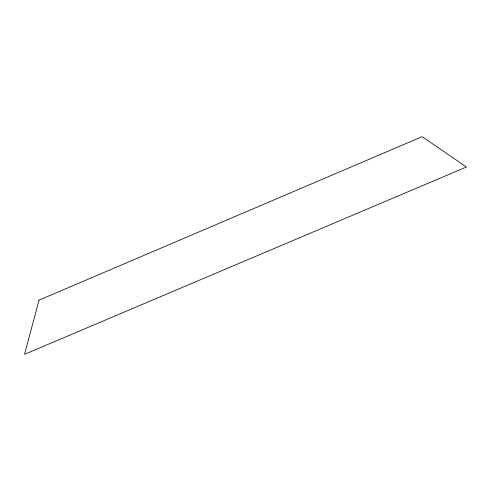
<?xml version="1.0" encoding="UTF-8"?>
<svg xmlns="http://www.w3.org/2000/svg" width="491" height="491" viewBox="0 0 491 491"><rect width="100%" height="100%" fill="white"/><g stroke="black" fill="none" stroke-linecap="round" stroke-linejoin="round"><path stroke-width="0.74" d="M39.022 300.167L24.55 354.33L466.45 167.001L422.168 136.67L39.022 300.167"/></g></svg>
